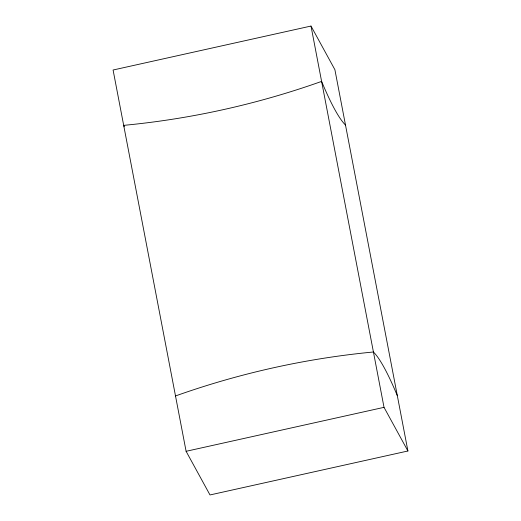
<?xml version="1.0" encoding="UTF-8"?>
<svg xmlns="http://www.w3.org/2000/svg" width="521" height="521" viewBox="0 0 521 521"><rect width="100%" height="100%" fill="white"/><g stroke="black" fill="none" stroke-linecap="round" stroke-linejoin="round"><path stroke-width="0.78" d="M311.004 26.05L113.083 70.009L186.101 451.303L209.996 494.95L407.917 450.991L334.899 69.697L311.004 26.05L384.023 407.344L407.917 450.991M186.101 451.303L384.023 407.344M345.495 125.047A476.187 43.946 77.5 0 1 321.6 81.4A792.272 751.77 -28.7 0 1 123.685 125.359A476.187 43.946 77.5 0 0 124.272 126.759M175.505 395.953A792.272 751.77 -28.7 0 1 373.42 351.994A476.187 43.946 77.5 0 1 397.315 395.641"/></g></svg>
